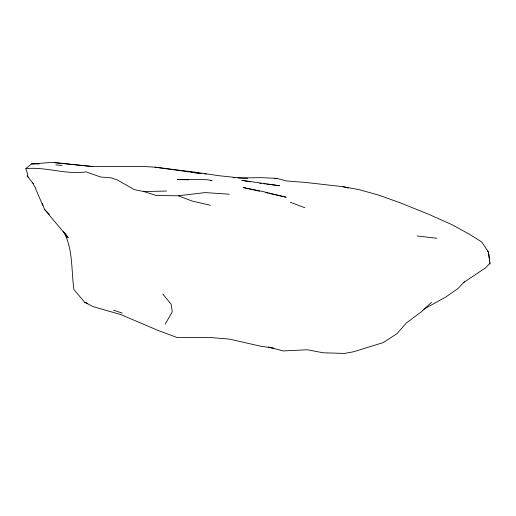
<?xml version="1.0" encoding="UTF-8"?>
<svg xmlns="http://www.w3.org/2000/svg" width="516" height="516" viewBox="0 0 516 516"><rect width="100%" height="100%" fill="white"/><g stroke="black" fill="none" stroke-linecap="round" stroke-linejoin="round"><path stroke-width="0.77" d="M490.065 264.127L488.439 252.079L481.783 242.004L469.07 234.012L451.223 224.331L428.861 214.366L400.693 202.994L378.654 195.1L358.459 189.488L343.005 186.708L306.22 182.503L286.264 180.916L276.95 178.375L261.322 177.665L240.462 177.968L219.165 175.75L194.358 172.06L154.942 167.171L144.409 166.526L91.177 166.41L54.696 162.643L50 162.566L31.431 163.933L25.8 168.597L27.787 174.614L27.161 175.962L32.276 182.483L35.92 188.598M165.243 324.067L172.241 311.948L171.235 304.375L162.779 294.017M464.477 281.575L458.04 288.521L445.753 297.042L423.875 309.142M490.2 262.915L485.511 267.875L463.355 282.697M431.518 302.376L421.824 311.419L406.26 323.1L396.965 333.684L383.195 342.598L353.576 351.764L344.404 353.434L323.1 352.776L307.388 349.771L283.284 350.938L268.32 347.075L271.919 347.752M25.8 168.597C46.027 166.616 66.003 174.937 86.069 171.867L100.614 177.007L111.185 177.852L117.725 180.149L134.27 189.63L143.887 191.546L156.342 195.551L178.297 195.77L205.291 192.584L229.368 194.222M143.887 191.546L166.565 191.049M274.577 178.381L276.95 178.375M31.431 163.933L39.158 163.946M188.753 179.839L177.504 179.484L206.555 179.671L212.057 180.574L210.451 180.523M233.226 177.685L234.832 177.756M238.037 177.891L247.661 178.291M55.896 164.901L62.062 165.423M91.177 166.41L92.577 166.533L54.696 162.643M204.646 173.924L206.239 174.085M417.115 235.947L436.8 238.25M259.671 183.232L261.264 183.432M263.65 183.735L265.237 183.935M266.83 184.128L269.217 184.431M270.803 184.631L279.556 185.728L241.817 180.329L250.266 181.845M154.942 167.171L201.182 173.589L191.688 172.254M273.99 348.197L260.18 346.088L229.214 339.077L209.257 337.425L177.407 337.632L158.173 330.479L120.996 314.644L92.996 306.607L84.708 302.324L73.898 289.508C71.189 270.139 73.214 248.97 63.494 231.394M259.567 191.223L243.139 187.521L261.986 191.326L286.174 197.215L269.739 193.513M265.83 192.629L268.178 193.158M210.257 205.239L192.004 201.021L178.297 195.77M343.005 186.708L348.39 188.024M113.488 310.219L122.26 313.102M84.708 302.324L87.823 303.389M290.321 202.285L304.859 207.742M32.276 182.483L33.469 183.496M487.349 251.04L488.439 252.079L489.252 258.103M27.161 175.962L28.877 177.614M42.428 203.491L44.447 209.309L49.355 214.379M44.447 209.309L68.189 237.728L64.513 232.516M65.3 234.058L66.874 237.676M35.727 188.972L42.731 205.316M489.452 259.606L489.658 261.115"/></g></svg>
